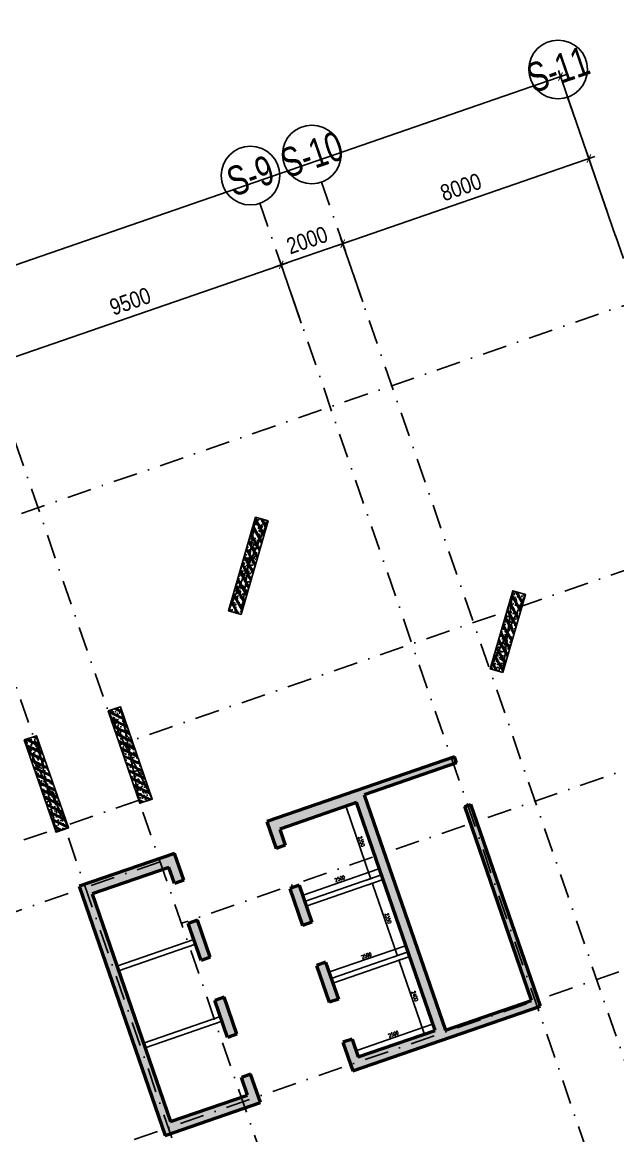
# Model space of a CAD drawing. Header units: millimetres. Extents: x -185400 to 12385, y -14070 to 168686.
# Drawn here: x -70721 to -52424, y 35401 to 69602 of the extents above; entities that cross this region are included whole.
import ezdxf
from ezdxf.enums import TextEntityAlignment as Align

# ---------------------------------------------------------------- set-up
doc = ezdxf.new("R2010")
doc.units = ezdxf.units.MM
doc.header["$LTSCALE"] = 300
doc.header["$MEASUREMENT"] = 0
doc.linetypes.add('DASHDOT', pattern=[1, 0.5, -0.25, 0, -0.25])
doc.linetypes.add('HIDDEN', pattern=[0.375, 0.25, -0.125])
for name, color, linetype in [('$AUDIT-BAD-LAYER', 7, 'Continuous'), ('KT-Hatch', 251, 'Continuous'), ('KT-Kich thuoc', 9, 'Continuous'), ('KT-Luoi truc South Tower', 8, 'DASHDOT'), ('KT-Thay', 7, 'Continuous'), ('ST_MBDV Cot vach 220805$0$AUDIT_I_220805193045-1', 50, 'Continuous'), ('ST_MBDV Cot vach 220805$0$AUDIT_I_220805193045-5', 6, 'Continuous')]:
    doc.layers.add(name, color=color, linetype=linetype)
doc.layers.add('KT-Chi gioi XD', color=7, linetype='HIDDEN', true_color=0x0066cc)
doc.layers.add('ST_MBDV Cot vach 220805$0$KT-Net cot vach', color=6, linetype='Continuous', lineweight=50)
doc.styles.add('Arial Narrow', font='ARIALN.TTF')
doc.styles.add('ST_MBDV Cot vach 220805$0$HBA-Text', font='GOTHIC.TTF')
doc.styles.add('Xref_ST_MBDV Cot vach 30.7.2022$0$xref.N.Cot vach tang N2$0$DIM', font='vnsimli.shx', dxfattribs={"width": 0.7})
doc.dimstyles.new('ccu12-200', dxfattribs={"dimscale": 200, "dimtxt": 2.5, "dimasz": 1, "dimexe": 1, "dimexo": 2, "dimgap": 1, "dimtad": 1, "dimdec": 0, "dimdsep": 46, "dimtxsty": 'Arial Narrow', "dimblk": 'ARCHTICK', "dimcen": -1, "dimdle": 1, "dimclrd": 256, "dimclre": 256, "dimclrt": 3, "dimadec": 0, "dimazin": 2, "dimtfac": 0.1, "dimtdec": 0, "dimtmove": 0, "dimatfit": 1, "dimldrblk": 'ARCHTICK', "dimfxl": 1, "dimtvp": 0.833333, "dimtolj": 1, "dimtzin": 12, "dimarcsym": 0})
doc.dimstyles.new('Xref_ST_MBDV Cot vach 30.7.2022$0$xref.N.Cot vach tang N2$0$CCU 1-100 A1', dxfattribs={"dimscale": 100, "dimtxt": 2.2, "dimasz": 1, "dimexe": 1, "dimexo": 0, "dimgap": 1, "dimtad": 1, "dimdec": 0, "dimdsep": 46, "dimtxsty": 'Xref_ST_MBDV Cot vach 30.7.2022$0$xref.N.Cot vach tang N2$0$DIM', "dimblk1": 'Xref_ST_MBDV Cot vach 30.7.2022$0$xref.N.Cot vach tang N2$0$_ARCHTICK', "dimblk2": 'Xref_ST_MBDV Cot vach 30.7.2022$0$xref.N.Cot vach tang N2$0$_ARCHTICK', "dimsah": 1, "dimcen": 0, "dimdle": 1, "dimclrd": 256, "dimclre": 256, "dimclrt": 31, "dimadec": 0, "dimazin": 0, "dimtfac": 1, "dimtdec": 0, "dimtix": 1, "dimtmove": 2, "dimatfit": 3, "dimldrblk": 'Xref_ST_MBDV Cot vach 30.7.2022$0$xref.N.Cot vach tang N2$0$_ARCHTICK', "dimfxl": 8, "dimtolj": 1, "dimarcsym": 0})

# ---------------------------------------------------------------- blocks, each defined once
blk = doc.blocks.new('_ARCHTICK')
at = {"color": 0, "linetype": 'ByBlock', "const_width": 0.15}
blk.add_lwpolyline([(-0.5, -0.5), (0.5, 0.5)], dxfattribs=at)
blk = doc.blocks.new('*D33')
at = {"layer": 'Defpoints', "color": 0, "transparency": 16777216}
for p in [(-52359, 62652), (-108936, 49029), (-107112, 43748, 0)]:
    blk.add_point(p, dxfattribs=at)
at = {"layer": 'KT-Kich thuoc', "lineweight": -2, "transparency": 16777216}
for p, q in [((-52489, 63030), (-54248, 68123)), ((-53994, 67999), (-109125, 48964)), ((-107243, 44126), (-109001, 49218))]:
    blk.add_line(p, q, dxfattribs=at)
at = {"layer": 'KT-Kich thuoc', "lineweight": -2, "transparency": 16777216, "xscale": 200, "yscale": 200, "zscale": 200}
for p, rotation in [((-54183, 67933), 19.04771637789532), ((-108936, 49029), 199.0477163778953)]:
    blk.add_blockref('_ARCHTICK', p, dxfattribs=dict(at, rotation=rotation))
at = {"layer": 'KT-Kich thuoc', "color": 3, "transparency": 16777216, "insert": (-78288, 60092), "char_height": 500, "attachment_point": 5, "rotation": 19.0477, "style": 'Arial Narrow'}
blk.add_mtext('\\A1;57925', dxfattribs=at)
blk = doc.blocks.new('*D41')
at = {"layer": 'Defpoints', "color": 0, "transparency": 16777216}
for p in [(-62765, 62151), (-62018, 59985), (-70998, 56885)]:
    blk.add_point(p, dxfattribs=at)
at = {"layer": 'KT-Kich thuoc', "lineweight": -2, "transparency": 16777216}
for p, q in [((-62148, 60364), (-62831, 62340)), ((-71934, 58985), (-62576, 62216)), ((-71128, 57263), (-71810, 59240))]:
    blk.add_line(p, q, dxfattribs=at)
at = {"layer": 'KT-Kich thuoc', "lineweight": -2, "transparency": 16777216, "xscale": 200, "yscale": 200, "zscale": 200}
for p, rotation in [((-62765, 62151), 19.04713796496646), ((-71745, 59051), 199.0471379649665)]:
    blk.add_blockref('_ARCHTICK', p, dxfattribs=dict(at, rotation=rotation))
at = {"layer": 'KT-Kich thuoc', "color": 3, "transparency": 16777216, "insert": (-67404, 61031), "char_height": 500, "attachment_point": 5, "rotation": 19.0471, "style": 'Arial Narrow'}
blk.add_mtext('\\A1;9500', dxfattribs=at)
blk = doc.blocks.new('*D42')
at = {"layer": 'Defpoints', "color": 0, "transparency": 16777216}
for p in [(-60875, 62804), (-60127, 60638), (-62018, 59985)]:
    blk.add_point(p, dxfattribs=at)
at = {"layer": 'KT-Kich thuoc', "lineweight": -2, "transparency": 16777216}
for p, q in [((-60258, 61016), (-60940, 62993)), ((-62954, 62086), (-60686, 62869)), ((-62148, 60364), (-62831, 62340))]:
    blk.add_line(p, q, dxfattribs=at)
at = {"layer": 'KT-Kich thuoc', "lineweight": -2, "transparency": 16777216, "xscale": 200, "yscale": 200, "zscale": 200}
for p, rotation in [((-60875, 62804), 19.04713796496646), ((-62765, 62151), 199.0471379649665)]:
    blk.add_blockref('_ARCHTICK', p, dxfattribs=dict(at, rotation=rotation))
at = {"layer": 'KT-Kich thuoc', "color": 3, "transparency": 16777216, "insert": (-61969, 62908), "char_height": 500, "attachment_point": 5, "rotation": 19.0471, "style": 'Arial Narrow'}
blk.add_mtext('\\A1;2000', dxfattribs=at)
blk = doc.blocks.new('*D43')
at = {"layer": 'Defpoints', "color": 0, "transparency": 16777216}
for p in [(-53313, 65414), (-52565, 63249), (-60127, 60638)]:
    blk.add_point(p, dxfattribs=at)
at = {"layer": 'KT-Kich thuoc', "lineweight": -2, "transparency": 16777216}
for p, q in [((-61064, 62738), (-53124, 65480)), ((-52696, 63627), (-53378, 65603)), ((-60258, 61016), (-60940, 62993))]:
    blk.add_line(p, q, dxfattribs=at)
at = {"layer": 'KT-Kich thuoc', "lineweight": -2, "transparency": 16777216, "xscale": 200, "yscale": 200, "zscale": 200}
for p, rotation in [((-53313, 65414), 19.04713796496646), ((-60875, 62804), 199.0471379649665)]:
    blk.add_blockref('_ARCHTICK', p, dxfattribs=dict(at, rotation=rotation))
at = {"layer": 'KT-Kich thuoc', "color": 3, "transparency": 16777216, "insert": (-57242, 64539), "char_height": 500, "attachment_point": 5, "rotation": 19.0471, "style": 'Arial Narrow'}
blk.add_mtext('\\A1;8000', dxfattribs=at)
blk = doc.blocks.new('ST_MBDV Cot vach 220805$0$GRID-SYM-flat-103')
at = {"layer": 'ST_MBDV Cot vach 220805$0$AUDIT_I_220805193045-1'}
blk.add_circle((0, 0, 0), 900, dxfattribs=at)
at = {"layer": 'ST_MBDV Cot vach 220805$0$AUDIT_I_220805193045-1', "style": 'ST_MBDV Cot vach 220805$0$HBA-Text'}
blk.add_attdef('GRID', text='', height=900, rotation=19.0471, dxfattribs=at).set_placement((0, 0, 0), align=Align.MIDDLE_CENTER)
blk = doc.blocks.new('*U76')
h = blk.add_hatch()
h.set_pattern_fill('VATLIEU04', color=250, scale=40, style=0, pattern_type=2)
h.set_pattern_definition([(50, (-550, 3050), (286.904, -25.101), [30, -330]), (355, (-550, 3050), (-55.5, 300.877), [24, -264]), (100.451, (-526.1, 3047.9), (231.404, 275.776), [25.496, -280.457]), (46.184, (-550, 3130), (426.896, -66.208), [45, -495]), (96.636, (-514.43, 3124.5), (373.865, 389.647), [38.244, -420.685]), (351.184, (-550, 3130), (373.865, 389.65), [36, -396]), (21, (-510, 3110), (238.763, -161.048), [30, -330]), (326, (-510, 3110), (97.326, 290.06), [24, -264]), (71.451, (-490.1, 3096.58), (336.09, 129.012), [25.496, -280.457]), (37.5, (-550, 3050), (4.864, 133.1575), [0, -260.8, 0, -268, 0, -265]), (7.5, (-550, 3050), (105.228, 157.7647), [0, -152.8, 0, -254.8, 0, -101]), (327.5, (-639.2, 3050), (213.529, -9.022), [0, -100, 0, -312, 0, -414]), (317.5, (-679.2, 3050), (233.274, 40.042), [0, -130, 0, -207.2, 0, -294]), (45, (-550, 3050), (-120.208, 120.208), []), (45, (-550, 3099), (-120.208, 120.208), [])])
h.paths.add_polyline_path([(-475, -475), (-75, -475), (-75, 2525), (-475, 2525)])
at = {"color": 6, "ltscale": 0.25}
blk.add_lwpolyline([(-475, -475), (-75, -475), (-75, 2525), (-475, 2525)], close=True, dxfattribs=at)
at = {"layer": 'Defpoints', "linetype": 'ByBlock', "ltscale": 30}
for p, q in [((-75, -475), (-475, 2525)), ((-475, -475), (-75, 2525))]:
    blk.add_line(p, q, dxfattribs=at)
blk = doc.blocks.new('*U88')
h = blk.add_hatch()
h.set_pattern_fill('VATLIEU04', color=250, scale=40, style=0, pattern_type=2)
h.set_pattern_definition([(50, (-550, 2550), (286.904, -25.1), [30, -330]), (355, (-550, 2550), (-55.5, 300.877), [24, -264]), (100.451, (-526.1, 2547.9), (231.404, 275.776), [25.496, -280.457]), (46.184, (-550, 2630), (426.896, -66.208), [45, -495]), (96.636, (-514.43, 2624.5), (373.865, 389.647), [38.244, -420.685]), (351.184, (-550, 2630), (373.865, 389.65), [36, -396]), (21, (-510, 2610), (238.763, -161.048), [30, -330]), (326, (-510, 2610), (97.326, 290.06), [24, -264]), (71.451, (-490.1, 2596.58), (336.09, 129.012), [25.496, -280.457]), (37.5, (-550, 2550), (4.864, 133.1575), [0, -260.8, 0, -268, 0, -265]), (7.5, (-550, 2550), (105.228, 157.765), [0, -152.8, 0, -254.8, 0, -101]), (327.5, (-639.2, 2550), (213.529, -9.022), [0, -100, 0, -312, 0, -414]), (317.5, (-679.2, 2550), (233.274, 40.042), [0, -130, 0, -207.2, 0, -294]), (45, (-550, 2550), (-120.208, 120.208), []), (45, (-550, 2599), (-120.208, 120.208), [])])
h.paths.add_polyline_path([(-475, -475), (-75, -475), (-75, 2025), (-475, 2025)])
at = {"color": 6, "ltscale": 0.25}
blk.add_lwpolyline([(-475, -475), (-75, -475), (-75, 2025), (-475, 2025)], close=True, dxfattribs=at)
at = {"layer": 'Defpoints', "linetype": 'ByBlock', "ltscale": 30}
for p, q in [((-75, -475), (-475, 2025)), ((-475, -475), (-75, 2025))]:
    blk.add_line(p, q, dxfattribs=at)
blk = doc.blocks.new('*U81')
h = blk.add_hatch()
h.set_pattern_fill('VATLIEU04', color=250, scale=40, style=0, pattern_type=2)
h.set_pattern_definition([(50, (-550, 3038.88), (286.904, -25.101), [30, -330]), (355, (-550, 3038.88), (-55.5, 300.877), [24, -264]), (100.451, (-526.1, 3036.8), (231.404, 275.776), [25.496, -280.457]), (46.184, (-550, 3118.88), (426.896, -66.208), [45, -495]), (96.636, (-514.43, 3113.36), (373.865, 389.647), [38.244, -420.685]), (351.184, (-550, 3118.9), (373.865, 389.65), [36, -396]), (21, (-510, 3098.88), (238.763, -161.048), [30, -330]), (326, (-510, 3098.88), (97.326, 290.06), [24, -264]), (71.451, (-490.1, 3085.46), (336.09, 129.012), [25.496, -280.457]), (37.5, (-550, 3038.88), (4.864, 133.1575), [0, -260.8, 0, -268, 0, -265]), (7.5, (-550, 3038.88), (105.228, 157.7647), [0, -152.8, 0, -254.8, 0, -101]), (327.5, (-639.2, 3038.88), (213.529, -9.022), [0, -100, 0, -312, 0, -414]), (317.5, (-679.2, 3038.88), (233.274, 40.042), [0, -130, 0, -207.2, 0, -294]), (45, (-550, 3038.88), (-120.208, 120.208), []), (45, (-550, 3087.88), (-120.208, 120.208), [])])
h.paths.add_polyline_path([(-475, -475), (-75, -475), (-75, 2514), (-475, 2514)])
at = {"color": 6, "ltscale": 0.25}
blk.add_lwpolyline([(-475, -475), (-75, -475), (-75, 2514), (-475, 2514)], close=True, dxfattribs=at)
at = {"layer": 'Defpoints', "linetype": 'ByBlock', "ltscale": 30}
for p, q in [((-75, -475), (-475, 2514)), ((-475, -475), (-75, 2514))]:
    blk.add_line(p, q, dxfattribs=at)
blk = doc.blocks.new('Xref_ST_MBDV Cot vach 30.7.2022$0$xref.N.Cot vach tang N2$0$_Open90')
at = {"color": 0, "linetype": 'ByBlock', "lineweight": -2}
for p, q in [((0, 0), (-1, 0)), ((-0.5, 0.5), (0, 0)), ((0, 0), (-0.5, -0.5))]:
    blk.add_line(p, q, dxfattribs=at)
blk = doc.blocks.new('*D90')
at = {"layer": 'Defpoints', "color": 5, "transparency": 16777216}
for p, q in [((-60093, 43112), (-59915, 43173)), ((-59946, 43109), (-59212, 40982)), ((-59326, 40890), (-59149, 40951))]:
    blk.add_line(p, q, dxfattribs=at)
at = {"layer": 'Defpoints', "color": 0, "transparency": 16777216}
for p in [(-60093, 43112), (-59326, 40890), (-59196, 40935)]:
    blk.add_point(p, dxfattribs=at)
at = {"layer": 'Defpoints', "color": 5, "transparency": 16777216, "xscale": 50, "yscale": 50, "zscale": 50}
for p, rotation in [((-59963, 43156), 109.0471379530742), ((-59196, 40935), 289.0471379530741)]:
    blk.add_blockref('Xref_ST_MBDV Cot vach 30.7.2022$0$xref.N.Cot vach tang N2$0$_Open90', p, dxfattribs=dict(at, rotation=rotation))
at = {"layer": 'Defpoints', "color": 5, "transparency": 16777216, "insert": (-59480, 42080), "char_height": 110, "attachment_point": 5, "rotation": 289.0471, "style": 'Xref_ST_MBDV Cot vach 30.7.2022$0$xref.N.Cot vach tang N2$0$DIM'}
blk.add_mtext('\\A1;2350', dxfattribs=at)
blk = doc.blocks.new('Xref_ST_MBDV Cot vach 30.7.2022$0$xref.N.Cot vach tang N2$0$_ARCHTICK')
at = {"color": 0, "linetype": 'ByBlock', "const_width": 0.15}
blk.add_lwpolyline([(-0.5, -0.5), (0.5, 0.5)], dxfattribs=at)
blk = doc.blocks.new('*D91')
at = {"layer": 'Defpoints', "color": 5, "transparency": 16777216}
for p, q in [((-61247, 40442), (-58979, 41225)), ((-58932, 41241), (-58948, 41288)), ((-61295, 40425), (-61311, 40473))]:
    blk.add_line(p, q, dxfattribs=at)
at = {"layer": 'Defpoints', "color": 0, "transparency": 16777216}
for p in [(-58932, 41241), (-58932, 41241), (-61295, 40425)]:
    blk.add_point(p, dxfattribs=at)
at = {"layer": 'Defpoints', "color": 5, "transparency": 16777216, "xscale": 50, "yscale": 50, "zscale": 50}
for p, rotation in [((-58932, 41241), 19.04713795307382), ((-61295, 40425), 199.0471379530738)]:
    blk.add_blockref('Xref_ST_MBDV Cot vach 30.7.2022$0$xref.N.Cot vach tang N2$0$_Open90', p, dxfattribs=dict(at, rotation=rotation))
at = {"layer": 'Defpoints', "color": 5, "transparency": 16777216, "insert": (-60147, 40932), "char_height": 110, "attachment_point": 5, "rotation": 19.0471, "style": 'Xref_ST_MBDV Cot vach 30.7.2022$0$xref.N.Cot vach tang N2$0$DIM'}
blk.add_mtext('\\A1;2500', dxfattribs=at)
blk = doc.blocks.new('*D127')
at = {"layer": 'Defpoints', "color": 5, "transparency": 16777216}
for p, q in [((-60909, 45475), (-60731, 45536)), ((-60762, 45472), (-60028, 43345)), ((-60142, 43253), (-59964, 43314))]:
    blk.add_line(p, q, dxfattribs=at)
at = {"layer": 'Defpoints', "color": 0, "transparency": 16777216}
for p in [(-60909, 45475), (-60142, 43253), (-60012, 43298)]:
    blk.add_point(p, dxfattribs=at)
at = {"layer": 'Defpoints', "color": 5, "transparency": 16777216, "xscale": 50, "yscale": 50, "zscale": 50}
for p, rotation in [((-60779, 45520), 109.0471379530743), ((-60012, 43298), 289.0471379530742)]:
    blk.add_blockref('Xref_ST_MBDV Cot vach 30.7.2022$0$xref.N.Cot vach tang N2$0$_Open90', p, dxfattribs=dict(at, rotation=rotation))
at = {"layer": 'Defpoints', "color": 5, "transparency": 16777216, "insert": (-60296, 44443), "char_height": 110, "attachment_point": 5, "rotation": 289.0471, "style": 'Xref_ST_MBDV Cot vach 30.7.2022$0$xref.N.Cot vach tang N2$0$DIM'}
blk.add_mtext('\\A1;2350', dxfattribs=at)
blk = doc.blocks.new('*D128')
at = {"layer": 'Defpoints', "color": 5, "transparency": 16777216}
for p, q in [((-62063, 42805), (-59795, 43588)), ((-59747, 43604), (-59764, 43652)), ((-62111, 42788), (-62127, 42836))]:
    blk.add_line(p, q, dxfattribs=at)
at = {"layer": 'Defpoints', "color": 0, "transparency": 16777216}
for p in [(-59747, 43604), (-59747, 43604), (-62111, 42788)]:
    blk.add_point(p, dxfattribs=at)
at = {"layer": 'Defpoints', "color": 5, "transparency": 16777216, "xscale": 50, "yscale": 50, "zscale": 50}
for p, rotation in [((-59747, 43604), 19.04713795307414), ((-62111, 42788), 199.0471379530741)]:
    blk.add_blockref('Xref_ST_MBDV Cot vach 30.7.2022$0$xref.N.Cot vach tang N2$0$_Open90', p, dxfattribs=dict(at, rotation=rotation))
at = {"layer": 'Defpoints', "color": 5, "transparency": 16777216, "insert": (-60963, 43296), "char_height": 110, "attachment_point": 5, "rotation": 19.0471, "style": 'Xref_ST_MBDV Cot vach 30.7.2022$0$xref.N.Cot vach tang N2$0$DIM'}
blk.add_mtext('\\A1;2500', dxfattribs=at)
blk = doc.blocks.new('*D129')
at = {"layer": 'Defpoints', "color": 5, "transparency": 16777216}
for p, q in [((-59277, 40748), (-59100, 40810)), ((-59131, 40746), (-58380, 38572)), ((-58494, 38480), (-58316, 38541))]:
    blk.add_line(p, q, dxfattribs=at)
at = {"layer": 'Defpoints', "color": 0, "transparency": 16777216}
for p in [(-59277, 40748), (-58494, 38480), (-58364, 38525)]:
    blk.add_point(p, dxfattribs=at)
at = {"layer": 'Defpoints', "color": 5, "transparency": 16777216, "xscale": 50, "yscale": 50, "zscale": 50}
for p, rotation in [((-59147, 40793), 109.0471379530738), ((-58364, 38525), 289.0471379530738)]:
    blk.add_blockref('Xref_ST_MBDV Cot vach 30.7.2022$0$xref.N.Cot vach tang N2$0$_Open90', p, dxfattribs=dict(at, rotation=rotation))
at = {"layer": 'Defpoints', "color": 5, "transparency": 16777216, "insert": (-58656, 39693), "char_height": 110, "attachment_point": 5, "rotation": 289.0471, "style": 'Xref_ST_MBDV Cot vach 30.7.2022$0$xref.N.Cot vach tang N2$0$DIM'}
blk.add_mtext('\\A1;2400', dxfattribs=at)
blk = doc.blocks.new('*D130')
at = {"layer": 'Defpoints', "color": 5, "transparency": 16777216}
for p, q in [((-60415, 38031), (-58147, 38814)), ((-58099, 38831), (-58116, 38878)), ((-60463, 38015), (-60479, 38062))]:
    blk.add_line(p, q, dxfattribs=at)
at = {"layer": 'Defpoints', "color": 0, "transparency": 16777216}
for p in [(-58099, 38831), (-58099, 38831), (-60463, 38015)]:
    blk.add_point(p, dxfattribs=at)
at = {"layer": 'Defpoints', "color": 5, "transparency": 16777216, "xscale": 50, "yscale": 50, "zscale": 50}
for p, rotation in [((-58099, 38831), 19.04713795307382), ((-60463, 38015), 199.0471379530738)]:
    blk.add_blockref('Xref_ST_MBDV Cot vach 30.7.2022$0$xref.N.Cot vach tang N2$0$_Open90', p, dxfattribs=dict(at, rotation=rotation))
at = {"layer": 'Defpoints', "color": 5, "transparency": 16777216, "insert": (-59315, 38522), "char_height": 110, "attachment_point": 5, "rotation": 19.0471, "style": 'Xref_ST_MBDV Cot vach 30.7.2022$0$xref.N.Cot vach tang N2$0$DIM'}
blk.add_mtext('\\A1;2500', dxfattribs=at)
blk = doc.blocks.new('Asix South Tower')
at = {"layer": 'KT-Luoi truc South Tower', "ltscale": 5}
for p, q in [((-53965.4, 67304.5), (-40792.5, 29149.9)), ((-61527.4, 64693.7), (-45306.5, 17710.6)), ((-63417.9, 64041.1), (-47197, 17057.9)), ((-45928.1, 63080), (-113358.3, 39799.9)), ((-72397.8, 60940.8), (-54303.1, 8530.3)), ((-74690, 60149.4), (-64788, 31468.5)), ((-43415.2, 55801.6), (-67725.7, 47408.4)), ((-41522.4, 50319.2), (-65827.2, 41928)), ((-67132.6, 45709), (-110541.5, 30722.1)), ((-39629.6, 44836.7), (-71714.8, 33759.3)), ((-66479.9, 43818.5), (-109888.9, 28831.6))]:
    blk.add_line(p, q, dxfattribs=at)
at = {"layer": 'KT-Kich thuoc'}
ref = blk.add_blockref('ST_MBDV Cot vach 220805$0$GRID-SYM-flat-103', (-54258.3, 68155.5), dxfattribs=at)
ref.add_attrib('GRID', 'S-11', dxfattribs={"layer": 'ST_MBDV Cot vach 220805$0$AUDIT_I_220805193045-1', "height": 900, "rotation": 19, "style": 'ST_MBDV Cot vach 220805$0$HBA-Text', "width": 0.75}).set_placement((-54258.3, 68155.5, 0), align=Align.MIDDLE_CENTER)
ref = blk.add_blockref('ST_MBDV Cot vach 220805$0$GRID-SYM-flat-103', (-61821.1, 65544.5), dxfattribs=at)
ref.add_attrib('GRID', 'S-10', dxfattribs={"layer": 'ST_MBDV Cot vach 220805$0$AUDIT_I_220805193045-1', "height": 900, "rotation": 19, "style": 'ST_MBDV Cot vach 220805$0$HBA-Text', "width": 0.75}).set_placement((-61821.1, 65544.5, 0), align=Align.MIDDLE_CENTER)
ref = blk.add_blockref('ST_MBDV Cot vach 220805$0$GRID-SYM-flat-103', (-63711.6, 64891.8), dxfattribs=at)
ref.add_attrib('GRID', 'S-9', dxfattribs={"layer": 'ST_MBDV Cot vach 220805$0$AUDIT_I_220805193045-1', "height": 900, "rotation": 19, "style": 'ST_MBDV Cot vach 220805$0$HBA-Text', "width": 0.75}).set_placement((-63711.6, 64891.8, 0), align=Align.MIDDLE_CENTER)
dim = blk.add_linear_dim(base=(-108935.8, 49029.4), p1=(-52359, 62651.6), p2=(-107112.2, 43747.5, 0), angle=199.04772, dimstyle='ccu12-200', dxfattribs=at)
dim.commit()
dim.dimension.update_dxf_attribs({"geometry": '*D33', "text_midpoint": (-78139.5, 59662.1), "dimtype": 129})
for base, p1, p2, picture, middle in [((-53312.8, 65414.4), (-60127.2, 60638.2), (-52565.2, 63249), '*D43', (-57242.4, 64539.4)), ((-60874.8, 62803.6), (-62017.7, 59985.5), (-60127.2, 60638.2), '*D42', (-61968.6, 62907.6)), ((-62765.3, 62150.9), (-70997.6, 56885.2), (-62017.7, 59985.5), '*D41', (-67403.8, 61031.1))]:
    dim = blk.add_linear_dim(base=base, p1=p1, p2=p2, angle=19.04714, dimstyle='ccu12-200', dxfattribs=at)
    dim.commit()
    dim.dimension.update_dxf_attribs({"geometry": picture, "text_midpoint": middle})

msp = doc.modelspace()

# ---------------------------------------------------------------- hatches: boundary and pattern name
at = {"layer": '$AUDIT-BAD-LAYER'}
h = msp.add_hatch(dxfattribs=at)
h.set_pattern_fill('ACET-2D-ANSI31', color=256)
h.set_pattern_definition([(45, (5.27543, -15.29099), (-0.08838834765, 0.08838834765), [])])
h.paths.add_polyline_path([(-152992, 35260.2), (-153807.4, 37623.5), (-155981.6, 36873.4), (-155166.3, 34510.1)], flags=0)
h.paths.add_polyline_path([(-153334.7, 37786.6), (-152519.4, 35423.3), (-150345.1, 36173.4), (-151160.5, 38536.7)], flags=16)
h.paths.add_polyline_path([(-81572.3, -12446.3), (-81581.4, -13864.1), (-80353.8, -13872.1), (-80344.7, -12454.2)])
edge = h.paths.add_edge_path()
edge.add_arc((-79262.8, -13170.1), 900, 0, 360)
h.paths.add_polyline_path([(-174845.3, 38775), (-174414.4, 37424.2), (-173542.7, 37702.3), (-173973.6, 39053.1)], flags=16)
edge = h.paths.add_edge_path(flags=16)
edge.add_arc((-172872, 38660.4), 900, 0, 360)
h.paths.add_polyline_path([(-110555.5, 20932.7), (-110092.7, 19592.4), (-109451.7, 19813.7), (-109914.4, 21154)])
edge = h.paths.add_edge_path()
edge.add_arc((-108915.8, 20748.7), 900, 0, 360)
h.paths.add_polyline_path([(-112698.4, 26328.8), (-112235.7, 24988.5), (-111427.9, 25267.4), (-111890.6, 26607.6)])
edge = h.paths.add_edge_path()
edge.add_arc((-110808.6, 26231.2), 900, 0, 360)
h.paths.add_polyline_path([(-138364.3, 646.7), (-137901.6, -693.6), (-137277.2, -478), (-137739.9, 862.3)])
edge = h.paths.add_edge_path()
edge.add_arc((-136749.6, 454.2), 900, 0, 360)
h.paths.add_polyline_path([(-143828.3, 15581.2), (-143365.6, 14240.9), (-142557.8, 14519.8), (-143020.5, 15860.1)], flags=16)
edge = h.paths.add_edge_path(flags=16)
edge.add_arc((-141938.5, 15483.7), 900, 0, 360)
h.paths.add_polyline_path([(-154331.1, 43985.8), (-153900.1, 42635), (-153193.7, 42860.4), (-153624.6, 44211.2)])
edge = h.paths.add_edge_path()
edge.add_arc((-152605.7, 43792.1), 900, 0, 360)
h.paths.add_polyline_path([(-157119.6, 43023.1), (-156688.6, 41672.3), (-155982.2, 41897.6), (-156413.1, 43248.5)])
edge = h.paths.add_edge_path()
edge.add_arc((-155394.1, 42829.4), 900, 0, 360)
h.paths.add_polyline_path([(-176260.9, 36414.6), (-175830, 35063.8), (-175123.5, 35289.1), (-175554.5, 36640)], flags=16)
edge = h.paths.add_edge_path(flags=16)
edge.add_arc((-174535.5, 36220.9), 900, 0, 360)
h.paths.add_polyline_path([(-148943.9, 45845.7), (-148513, 44494.9), (-147806.5, 44720.3), (-148237.5, 46071.1)])
edge = h.paths.add_edge_path()
edge.add_arc((-147218.5, 45652), 900, 0, 360)
h.paths.add_polyline_path([(-182878.4, 34129.9), (-182447.4, 32779.1), (-181741, 33004.5), (-182171.9, 34355.3)])
edge = h.paths.add_edge_path(flags=16)
edge.add_arc((-181153, 33936.2), 900, 0, 360)
h.paths.add_polyline_path([(-181416.8, 15649.5), (-180954.1, 14309.2), (-180038.6, 14625.3), (-180501.3, 15965.6)])
edge = h.paths.add_edge_path(flags=16)
edge.add_arc((-179365.4, 15607.7), 900, 0, 360)
h.paths.add_polyline_path([(-178647.3, 7922.9), (-178196.4, 6578.6), (-177335.4, 6867.3), (-177786.3, 8211.6)])
edge = h.paths.add_edge_path(flags=16)
edge.add_arc((-176682.2, 7834.1), 900, 0, 360)
h.paths.add_polyline_path([(-182226.9, 19020.1), (-181776.1, 17675.8), (-181056.4, 17917.1), (-181507.2, 19261.4)])
edge = h.paths.add_edge_path()
edge.add_arc((-180473.8, 18860.2), 900, 0, 360)
h.paths.add_polyline_path([(-165296, 40200.2), (-164865, 38849.4), (-164158.6, 39074.7), (-164589.5, 40425.6)], flags=16)
edge = h.paths.add_edge_path(flags=16)
edge.add_arc((-163570.6, 40006.5), 900, 0, 360)
h.paths.add_polyline_path([(-170778.5, 38307.4), (-170347.5, 36956.6), (-169641, 37181.9), (-170072, 38532.8)], flags=16)
edge = h.paths.add_edge_path(flags=16)
edge.add_arc((-169053, 38113.7), 900, 0, 360)
h.paths.add_polyline_path([(-185399.7, 27816.4), (-184948.8, 26472), (-184091.5, 26759.6), (-184542.3, 28103.9)])
edge = h.paths.add_edge_path()
edge.add_arc((-183440.1, 27725.8), 900, 0, 360)
h.paths.add_polyline_path([(-141685.3, 10185.2), (-141222.6, 8844.9), (-140581.6, 9066.2), (-141044.3, 10406.5)], flags=16)
edge = h.paths.add_edge_path(flags=16)
edge.add_arc((-140045.7, 10001.2), 900, 0, 360)
h.paths.add_polyline_path([(-139927.9, 4655.9), (-139465.2, 3315.7), (-138733.9, 3568.1), (-139196.6, 4908.4)])
edge = h.paths.add_edge_path()
edge.add_arc((-138152.8, 4518.8), 900, 0, 360)
h.paths.add_polyline_path([(-114826.3, 31730.1), (-114363.5, 30389.8), (-113399, 30722.8), (-113861.8, 32063.1)])
edge = h.paths.add_edge_path()
edge.add_arc((-112701.4, 31713.6), 900, 0, 360)
h.paths.add_polyline_path([(-116237.5, 37378.8), (-115774.8, 36038.5), (-115131.3, 36260.6), (-115594.1, 37600.9)], flags=16)
edge = h.paths.add_edge_path()
edge.add_arc((-114594.2, 37196.1), 900, 0, 360)
h.paths.add_polyline_path([(-118194.1, 42839.2), (-117731.4, 41498.9), (-117045.4, 41735.8), (-117508.1, 43076)], flags=17)
edge = h.paths.add_edge_path(flags=17)
edge.add_arc((-116487, 42678.6), 900, 0, 360)
h.paths.add_polyline_path([(-71490.6, -5057.2), (-71500.2, -6547.6), (-70504.9, -6554), (-70495.3, -5063.6)])
edge = h.paths.add_edge_path()
edge.add_arc((-69505.5, -5791.1), 900, 0, 360)
h.paths.add_polyline_path([(-71072.3, 2928.2), (-71081.4, 1510.3), (-70307, 1505.3), (-70297.8, 2923.2)])
edge = h.paths.add_edge_path()
edge.add_arc((-69442.5, 2208.7), 900, 0, 360)
h.paths.add_polyline_path([(-71255.6, 4929.4), (-71264.7, 3511.5), (-70360.5, 3505.7), (-70351.3, 4923.6)])
edge = h.paths.add_edge_path()
edge.add_arc((-69431.1, 4208.7), 900, 0, 360)
h.paths.add_polyline_path([(-71439.7, 14459), (-71448.9, 13041.1), (-70387.4, 13034.3), (-70378.3, 14452.1)])
edge = h.paths.add_edge_path()
edge.add_arc((-69379.5, 13736.7), 900, 0, 360)
h.paths.add_polyline_path([(-85732.4, -12422.6), (-85741.5, -13840.5), (-84513.9, -13848.4), (-84504.7, -12430.6)])
edge = h.paths.add_edge_path()
edge.add_arc((-83422.9, -13146.5), 900, 0, 360)
h.paths.add_polyline_path([(-91805.1, -12362.6), (-91814.3, -13780.5), (-90586.7, -13788.4), (-90577.5, -12370.5)])
edge = h.paths.add_edge_path()
edge.add_arc((-89495.7, -13086.5), 900, 0, 360)
h.paths.add_polyline_path([(-100505, -12306.5), (-100514.1, -13724.3), (-99286.5, -13732.3), (-99277.4, -12314.4)])
edge = h.paths.add_edge_path()
edge.add_arc((-98195.5, -13030.3), 900, 0, 360)
h.paths.add_polyline_path([(-109204.8, -12250.3), (-109213.9, -13668.2), (-107986.3, -13676.1), (-107977.2, -12258.2)])
edge = h.paths.add_edge_path()
edge.add_arc((-106895.3, -12974.2), 900, 0, 360)
h.paths.add_polyline_path([(-114985, -12212.8), (-114994.1, -13630.7), (-113766.5, -13638.7), (-113757.4, -12220.8)])
edge = h.paths.add_edge_path()
edge.add_arc((-112675.5, -12936.7), 900, 0, 360)
h.paths.add_polyline_path([(-128242, 51140.4), (-127810.3, 49789.8), (-126640.9, 50163.6), (-127072.6, 51514.2)])
edge = h.paths.add_edge_path()
edge.add_arc((-125821.9, 51169.6), 900, 0, 360)
h.paths.add_polyline_path([(-134132.3, 49194.7), (-133700.6, 47844.1), (-132531.2, 48217.9), (-132962.9, 49568.5)])
edge = h.paths.add_edge_path()
edge.add_arc((-131712.2, 49223.9), 900, 0, 360)
h.paths.add_polyline_path([(-136999.9, 48099), (-136568.3, 46748.4), (-135861.9, 46974.1), (-136293.6, 48324.7)])
edge = h.paths.add_edge_path()
edge.add_arc((-135274.4, 47906.2), 900, 0, 360)
h.paths.add_polyline_path([(-145979.8, 44998.7), (-145548.1, 43648.1), (-144841.8, 43873.8), (-145273.5, 45224.4)])
edge = h.paths.add_edge_path()
edge.add_arc((-144254.3, 44805.9), 900, 0, 360)
h.paths.add_polyline_path([(-120784.9, -12179.9), (-120794, -13597.8), (-119566.4, -13605.7), (-119557.3, -12187.9)])
edge = h.paths.add_edge_path()
edge.add_arc((-118475.4, -12903.8), 900, 0, 360)
h.paths.add_polyline_path([(-82516, -9113.7), (-82522.4, -10238.7), (-80147.4, -10252.2), (-80141, -9127.2)])
edge = h.paths.add_edge_path()
edge.add_line((-79107.3, 16601.5), (-79270.9, -12221.9))
edge = h.paths.add_edge_path()
edge.add_line((-83257.3, 16625), (-83420.8, -12198.4))
edge = h.paths.add_edge_path(flags=16)
edge.add_line((-172578.3, 37809.7), (-172195.6, 36701.1))
edge = h.paths.add_edge_path(flags=16)
edge.add_line((-172865.5, 35826.8), (-172195.6, 36701.1))
edge = h.paths.add_edge_path()
edge.add_line((-172865.5, 35826.8), (-163741.6, 9399.5))
h.paths.add_polyline_path([(-154920.9, 41367.3), (-154554.9, 40303.4), (-151701.2, 41285), (-152067.1, 42348.8)])
edge = h.paths.add_edge_path()
edge.add_line((-155100.4, 41978.7), (-145976.5, 15551.4))
h.paths.add_polyline_path([(-110919.3, 24721.3), (-111982.7, 24354.2), (-110997.8, 21501.6), (-109934.4, 21868.7)])
h.paths.add_polyline_path([(-112812.1, 30203.8), (-113875.5, 29836.7), (-112890.6, 26984), (-111827.2, 27351.2)])
edge = h.paths.add_edge_path()
edge.add_line((-143350.2, 33404.1), (-117337.7, 42384.8))
edge = h.paths.add_edge_path()
edge.add_line((-146829.5, 44834.2), (-137705.5, 18406.9))
edge = h.paths.add_edge_path()
edge.add_line((-180858.5, 33085.7), (-171734.5, 6658.5))
edge = h.paths.add_edge_path()
edge.add_line((-174241.8, 35370.2), (-165117.8, 8942.9))
h.paths.add_polyline_path([(-134407.7, 5133.6), (-135471.1, 4766.4), (-134486.3, 1913.8), (-133422.9, 2280.9)], flags=16)
h.paths.add_polyline_path([(-137948.6, 15389.5), (-139012, 15022.4), (-138027.1, 12169.8), (-136963.7, 12536.9)], flags=16)
edge = h.paths.add_edge_path()
edge.add_line((-135898.8, 747.9), (-118363.6, 6801.9))
edge = h.paths.add_edge_path()
edge.add_line((-137302.1, 4812.5), (-118337.7, 11359.9))
edge = h.paths.add_edge_path()
edge.add_line((-139194.9, 10294.9), (-109916.6, 20403.2))
edge = h.paths.add_edge_path()
edge.add_line((-141457.4, 27921.6), (-115444.9, 36902.4))
edge = h.paths.add_edge_path()
edge.add_line((-141087.7, 15777.4), (-111809.4, 25885.7))
edge = h.paths.add_edge_path()
edge.add_line((-139564.6, 22439.2), (-113552.1, 31419.9))
edge = h.paths.add_edge_path()
edge.add_line((-122287, 4508.7), (-70348.3, 4213.9))
edge = h.paths.add_edge_path()
edge.add_line((-122298.3, 2508.7), (-70359.6, 2213.9))
edge = h.paths.add_edge_path()
edge.add_line((-182680.4, 27979.6), (-143165.1, 41612.5))
edge = h.paths.add_edge_path()
edge.add_line((-179582.1, 18999), (-140066.8, 32631.9))
edge = h.paths.add_edge_path()
edge.add_line((-178929.8, 17108.4), (-139414.5, 30741.3))
edge = h.paths.add_edge_path()
edge.add_line((-168759.3, 37263), (-159635.3, 10835.7))
edge = h.paths.add_edge_path()
edge.add_line((-163276.9, 39155.8), (-154152.9, 12728.5))
edge = h.paths.add_edge_path()
edge.add_line((-152311.9, 42941.4), (-143188, 16514.1))
edge = h.paths.add_edge_path()
edge.add_line((-143960.6, 43955.2), (-135413.3, 19198.3))
edge = h.paths.add_edge_path()
edge.add_line((-146252.8, 43163.8), (-137705.5, 18406.9))
edge = h.paths.add_edge_path()
edge.add_line((-132894.4, 47141), (-118224.1, 4649))
edge = h.paths.add_edge_path()
edge.add_line((-89307.2, 16659.4), (-89470.7, -12164.1))
edge = h.paths.add_edge_path()
edge.add_line((-98007, 16708.8), (-98170.6, -12114.7))
edge = h.paths.add_edge_path()
edge.add_line((-106706.9, 16758.1), (-106870.5, -12065.3))
edge = h.paths.add_edge_path()
edge.add_line((-112506.8, 16791.1), (-112670.4, -12032.4))
h.paths.add_polyline_path([(-72362, 7730.7), (-71237, 7724.3), (-71222.9, 10213.6), (-72347.9, 10219.9)])
h.paths.add_polyline_path([(-72394.6, 1980.8), (-71269.6, 1974.4), (-71255.5, 4463.7), (-72380.5, 4470)])
h.paths.add_polyline_path([(-72423, -3019.1), (-71298, -3025.5), (-71283.9, -536.3), (-72408.9, -529.9)])
edge = h.paths.add_edge_path()
edge.add_line((-122233.1, 14008.5), (-70294.4, 13713.7))
h.paths.add_polyline_path([(-103764.1, -8978.2), (-103771.4, -10103.1), (-101282.1, -10119.2), (-101274.9, -8994.2)])
h.paths.add_polyline_path([(-87673.9, -9079.7), (-87681.6, -10204.6), (-85192.4, -10221.5), (-85184.7, -9096.6)])
h.paths.add_polyline_path([(-95064.3, -9034.3), (-95071.6, -10159.3), (-92582.3, -10175.3), (-92575.1, -9050.4)])
h.paths.add_polyline_path([(-178518.3, 33215.8), (-178151.1, 32152.4), (-175798.1, 32964.8), (-176165.3, 34028.2)], flags=16)
h.paths.add_polyline_path([(-172468.7, 35304.5), (-172101.5, 34241), (-169748.5, 35053.4), (-170115.7, 36116.8)], flags=16)
h.paths.add_polyline_path([(-166986.2, 37197.3), (-166619.1, 36133.9), (-164266.1, 36946.2), (-164633.2, 38009.6)], flags=16)
h.paths.add_polyline_path([(-160162.6, 39557.3), (-159794.1, 38494.4), (-157442.1, 39309.8), (-157810.6, 40372.8)], flags=16)
h.paths.add_polyline_path([(-111282, -8938.9), (-111286.9, -10063.9), (-108269.1, -10077), (-108264.2, -8952)])
edge = h.paths.add_edge_path()
edge.add_line((-118306.7, 16824), (-118470.3, -11999.5))
h.paths.add_polyline_path([(-117074.4, -8895.2), (-117084, -10020.1), (-114066.3, -10045.9), (-114056.7, -8921)])
h.paths.add_polyline_path([(-178268.2, 19991.1), (-179331.6, 19623.9), (-178346.7, 16771.3), (-177283.3, 17138.4)], flags=16)
h.paths.add_polyline_path([(-146354.7, 42550.7), (-145987.5, 41487.3), (-143134.9, 42472.1), (-143502, 43535.5)], flags=16)
h.paths.add_polyline_path([(-150788.7, 42789.4), (-150421.5, 41726), (-147568.9, 42710.9), (-147936, 43774.3)])
h.paths.add_polyline_path([(-176391.7, 14555.9), (-177455.1, 14188.7), (-176470.2, 11336.1), (-175406.8, 11703.3)], flags=16)
h.paths.add_polyline_path([(-180144.7, 25426.3), (-181208.1, 25059.1), (-180223.2, 22206.5), (-179159.8, 22573.6)])
edge = h.paths.add_edge_path(flags=16)
edge.add_line((-179206.5, 16493.6), (-178902.7, 17117.7))
edge = h.paths.add_edge_path()
edge.add_line((-175831.5, 8127.8), (-136316.2, 21760.7))
h.paths.add_polyline_path([(-116597, 41168.9), (-117660.4, 40801.8), (-116675.6, 37949.2), (-115612.1, 38316.3)], flags=17)
h.paths.add_polyline_path([(-114704.9, 35686.3), (-115768.3, 35319.1), (-114783.4, 32466.5), (-113720, 32833.6)], flags=17)
h.paths.add_polyline_path([(-136055.8, 9907.1), (-137119.2, 9539.9), (-136134.3, 6687.3), (-135070.9, 7054.4)], flags=16)
h.paths.add_polyline_path([(-130557.2, 48004.7), (-130190.1, 46941.3), (-127337.4, 47926.2), (-127704.6, 48989.6)])
h.paths.add_polyline_path([(-135283.5, 46373), (-134916.3, 45309.6), (-132063.7, 46294.4), (-132430.8, 47357.9)])
h.paths.add_polyline_path([(-140718.6, 44496.5), (-140351.5, 43433.1), (-137498.9, 44418), (-137866, 45481.4)])
edge = h.paths.add_edge_path()
edge.add_line((-132894.4, 47141), (-132237.9, 48489.7))
edge = h.paths.add_edge_path()
edge.add_line((-134980.7, 47055.5), (-120114.6, 3996.3))
edge = h.paths.add_edge_path()
edge.add_line((-125528.2, 50318.9), (-113710.1, 16088.3))
edge = h.paths.add_edge_path()
edge.add_line((-122343.7, -5491.2), (-70405, -5786))
h.paths.add_polyline_path([(-156363.1, 37059.2), (-155352, 34128.7), (-149963.7, 35987.6), (-150974.7, 38918.1)], flags=16)
at = {"layer": 'KT-Hatch'}
h = msp.add_hatch(dxfattribs=at)
h.set_pattern_fill('BTCT', color=256, scale=40)
h.set_pattern_definition([(50, (0, 0), (286.9041, -25.10085), [30, -330]), (355, (0, 0), (-55.5005, 300.8769), [24, -264]), (100.4514, (23.9, -2.1), (231.40375, 275.7758), [25.4961, -280.4568]), (46.1842, (0, 80), (426.8964, -66.2076), [45, -495]), (96.6356, (35.57, 74.5), (373.865, 389.6471), [38.2441, -420.6852]), (351.1842, (0, 80), (373.8648, 389.6474), [36, -396]), (21, (40, 60), (238.7628, -161.04756), [30, -330]), (326, (40, 60), (97.3261, 290.06), [24, -264]), (71.4514, (59.9, 46.58), (336.08905, 129.0122), [25.4961, -280.4568]), (37.5, (0, 0), (4.86394, 133.15754), [0, -260.8, 0, -268, 0, -265]), (7.5, (0, 0), (105.22781, 157.76468), [0, -152.8, 0, -254.8, 0, -101]), (327.5, (-89.2, 0), (213.52897, -9.02195), [0, -100, 0, -312, 0, -414]), (317.5, (-129.2, 0), (233.27447, 40.042), [0, -130, 0, -207.2, 0, -294]), (45, (0, 0), (-106.06602, 106.06602), []), (45, (70.71, 0), (-106.06602, 106.06602), [])])
h.paths.add_polyline_path([(-66045.6, 44074.2), (-68975.9, 43062.5), (-66332.5, 35406), (-63402.2, 36417.7), (-63704.1, 37292), (-63987.7, 37194.1), (-63800, 36650.6), (-66163.2, 35834.7), (-68578.1, 42829.6), (-66215, 43645.5), (-66043.7, 43149.2), (-65760.1, 43247.1)])
h.paths.add_polyline_path([(-60448.1, 45633.6), (-58033.1, 38638.8), (-60396.3, 37822.9), (-60584.8, 38369), (-60868.4, 38271.1), (-60565.6, 37394.2), (-54799.6, 39384.9), (-56937.2, 45576.3), (-57126.2, 45511), (-55070.2, 39555.9), (-57716.9, 38642.2), (-60213.5, 45873.3), (-57377.7, 46852.4), (-57443, 47041.4), (-63209, 45050.7), (-62924.3, 44226.1), (-62640.8, 44324), (-62811.2, 44817.8)])
h.paths.add_polyline_path([(-62216.5, 43095.2), (-62500.1, 42997.3), (-62108.5, 41863), (-61824.9, 41960.9)], flags=17)
h.paths.add_polyline_path([(-61400.6, 40732.1), (-61684.2, 40634.2), (-61292.6, 39499.9), (-61009, 39597.8)], flags=17)
h.paths.add_polyline_path([(-64520, 39655.1), (-64803.5, 39557.2), (-64411.9, 38422.9), (-64128.4, 38520.8)], flags=17)
h.paths.add_polyline_path([(-65335.8, 42018.3), (-65619.4, 41920.4), (-65227.8, 40786.1), (-64944.2, 40884)], flags=17)

# ---------------------------------------------------------------- linework, layer by layer
at = {"layer": 'KT-Chi gioi XD', "lineweight": 13, "ltscale": 10, "elevation": 0, "flags": 128}
msp.add_lwpolyline([(-29078.1, 143772.1), (-33774.2, 161645), (-36124.3, 162456.9), (-45058.2, 155685.5), (-68562, 137753.5), (-92229.5, 120645.5, 0.684877), (-61797, 6849.6), (-41426.4, 4693.7), (-2997.3, 5908.3), (-146.9, 9554.9)], format="xyb", close=True, dxfattribs=at)
at = {"layer": 'KT-Thay', "extrusion": (-3.35283e-09, 1.99852e-08, 1)}
for p, q in [((-59681.2, 43412.3), (-62044.3, 42596.4)), ((-59632.2, 43270.5), (-61995.4, 42454.6)), ((-65448.1, 41424.1), (-67811.2, 40608.2)), ((-65399.1, 41282.3), (-67762.3, 40466.5)), ((-58865.3, 41049.2), (-61228.4, 40233.3)), ((-58816.4, 40907.4), (-61179.5, 40091.5)), ((-64632.2, 39061), (-66995.3, 38245.1)), ((-64583.3, 38919.2), (-66946.4, 38103.3))]:
    msp.add_line(p, q, dxfattribs=at)
at = {"layer": 'ST_MBDV Cot vach 220805$0$KT-Net cot vach', "extrusion": (-3.35283e-09, 1.99852e-08, 1)}
for p, q in [((-57443, 47041.4), (-63209, 45050.7)), ((-57377.7, 46852.4), (-57443, 47041.4)), ((-57377.7, 46852.4), (-60213.5, 45873.3)), ((-60213.5, 45873.3), (-57716.9, 38642.2)), ((-60448.1, 45633.6), (-62811.2, 44817.8)), ((-58033.1, 38638.8), (-60448.1, 45633.6)), ((-55070.2, 39555.9), (-57126.2, 45511)), ((-54799.6, 39384.9), (-56937.2, 45576.3)), ((-63209, 45050.7), (-62924.3, 44226.1)), ((-62811.2, 44817.8), (-62640.8, 44324)), ((-66045.6, 44074.2), (-68975.9, 43062.5)), ((-65760.1, 43247.1), (-66045.6, 44074.2)), ((-66215, 43645.5), (-68578.1, 42829.6)), ((-66043.7, 43149.2), (-66215, 43645.5)), ((-62216.5, 43095.2), (-61824.9, 41960.9)), ((-68975.9, 43062.5), (-66332.5, 35406)), ((-68578.1, 42829.6), (-66163.2, 35834.7)), ((-62500.1, 42997.3), (-62108.5, 41863)), ((-65227.8, 40786.1), (-65619.4, 41920.4)), ((-64944.2, 40884), (-65335.8, 42018.3)), ((-61400.6, 40732.1), (-61009, 39597.8)), ((-61684.2, 40634.2), (-61292.6, 39499.9)), ((-64411.9, 38422.9), (-64803.5, 39557.2)), ((-64128.4, 38520.8), (-64520, 39655.1)), ((-60565.6, 37394.2), (-54799.6, 39384.9)), ((-57716.9, 38642.2), (-55070.2, 39555.9)), ((-60584.8, 38369), (-60396.3, 37822.9)), ((-60396.3, 37822.9), (-58033.1, 38638.8)), ((-60868.4, 38271.1), (-60565.6, 37394.2)), ((-63402.2, 36417.7), (-63704.1, 37292)), ((-63800, 36650.6), (-63987.7, 37194.1)), ((-66163.2, 35834.7), (-63800, 36650.6)), ((-66332.5, 35406), (-63402.2, 36417.7))]:
    msp.add_line(p, q, dxfattribs=at)
at = {"layer": 'ST_MBDV Cot vach 220805$0$KT-Net cot vach'}
for p, q in [((-57126.2, 45511), (-56937.2, 45576.3)), ((-62640.8, 44324), (-62924.3, 44226.1)), ((-65760.1, 43247.1), (-66043.7, 43149.2)), ((-62216.5, 43095.2), (-62500.1, 42997.3)), ((-65335.8, 42018.3), (-65619.4, 41920.4)), ((-61824.9, 41960.9), (-62108.5, 41863)), ((-64944.2, 40884), (-65227.8, 40786.1)), ((-61400.6, 40732.1), (-61684.2, 40634.2)), ((-64520, 39655.1), (-64803.5, 39557.2)), ((-61009, 39597.8), (-61292.6, 39499.9)), ((-64128.4, 38520.8), (-64411.9, 38422.9)), ((-60584.8, 38369), (-60868.4, 38271.1)), ((-63704.1, 37292), (-63987.7, 37194.1))]:
    msp.add_line(p, q, dxfattribs=at)

# ---------------------------------------------------------------- block references
at = {"layer": 'KT-Kich thuoc'}
msp.add_blockref('Asix South Tower', (0, 0), dxfattribs=at)
at = {"layer": 'ST_MBDV Cot vach 220805$0$AUDIT_I_220805193045-5', "linetype": 'ByBlock'}
for name, p, xscale, rotation in [('*U81', (-64323.6, 52002.6, 0), -1, 343.8836854960887), ('*U88', (-56279.8, 50216.7, 0), -1, 343.8836854960887), ('*U76', (-67480.8, 48154.4, 0), -1.000000000000001, 199.0471379540016), ('*U76', (-70056.6, 47265.1, 0), -1.000000000000001, 199.0471379540016)]:
    msp.add_blockref(name, p, dxfattribs=dict(at, xscale=xscale, rotation=rotation))

# ---------------------------------------------------------------- dimensions: what is measured, and where the dimension line sits
at = {"layer": 'Defpoints', "color": 5}
for p1, p2, distance, picture, middle in [((-60908.5, 45474.7), (-60141.6, 43253.3), 137.5, '*D127', (-60295.9, 44443.1)), ((-62110.6, 42788.4), (-59747.5, 43604.3), 0, '*D128', (-60963.3, 43295.6)), ((-60092.7, 43111.5), (-59325.8, 40890.2), 137.5, '*D90', (-59480, 42080)), ((-61294.7, 40425.3), (-58931.6, 41241.2), 0, '*D91', (-60147.4, 40932.5)), ((-59276.8, 40748.4), (-58493.6, 38479.8), 137.5, '*D129', (-58656, 39693.2)), ((-60462.5, 38014.9), (-58099.4, 38830.8), 0, '*D130', (-59315.3, 38522.1))]:
    dim = msp.add_aligned_dim(p1=p1, p2=p2, distance=distance, dimstyle='Xref_ST_MBDV Cot vach 30.7.2022$0$xref.N.Cot vach tang N2$0$CCU 1-100 A1', override={"dimscale": 50, "dimblk1": 'Xref_ST_MBDV Cot vach 30.7.2022$0$xref.N.Cot vach tang N2$0$_Open90', "dimblk2": 'Xref_ST_MBDV Cot vach 30.7.2022$0$xref.N.Cot vach tang N2$0$_Open90', "dimclrd": 5, "dimclre": 5, "dimclrt": 5, "dimlwd": 65535, "dimlwe": 65535}, dxfattribs=at)
    dim.commit()
    dim.dimension.update_dxf_attribs({"geometry": picture, "text_midpoint": middle})

doc.saveas('drawing.dxf')
